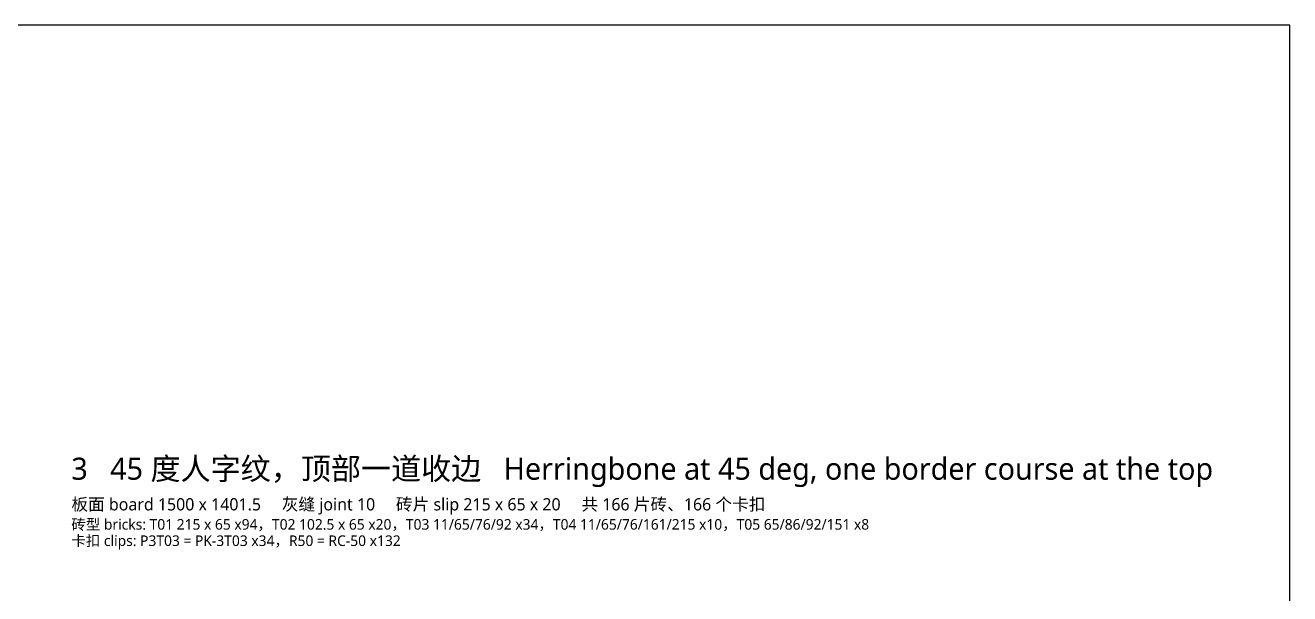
# Model space of a CAD drawing. Header units: millimetres. Extents: x -190 to 8130, y -7782 to 208.
# Drawn here: x 5032 to 8130, y -1185 to 208 of the extents above; entities that cross this region are included whole.
import ezdxf
from ezdxf.enums import TextEntityAlignment as Align

# ---------------------------------------------------------------- set-up
doc = ezdxf.new("R2010")
doc.units = ezdxf.units.MM
doc.layers.add('BORDER', color=7, linetype='Continuous')
doc.layers.add('TITLE', color=7, linetype='Continuous')
doc.styles.add('CN', font='msyh.ttc')

msp = doc.modelspace()

# ---------------------------------------------------------------- linework, layer by layer
at = {"layer": 'BORDER'}
msp.add_lwpolyline([(-190, -7781.5), (8129.51, -7781.5), (8129.51, 207.69), (-190, 207.69)], close=True, dxfattribs=at)

# ---------------------------------------------------------------- texts
at = {"layer": 'TITLE', "style": 'CN'}
for s, height, p in [('3   45 度人字纹，顶部一道收边   Herringbone at 45 deg, one border course at the top', 54, (5145, -922)), ('板面 board 1500 x 1401.5     灰缝 joint 10     砖片 slip 215 x 65 x 20     共 166 片砖、166 个卡扣', 30, (5145, -990)), ('砖型 bricks: T01 215 x 65 x94，T02 102.5 x 65 x20，T03 11/65/76/92 x34，T04 11/65/76/161/215 x10，T05 65/86/92/151 x8', 26, (5145, -1036)), ('卡扣 clips: P3T03 = PK-3T03 x34，R50 = RC-50 x132', 26, (5145, -1076))]:
    msp.add_text(s, height=height, dxfattribs=at).set_placement(p, align=Align.BOTTOM_LEFT)

doc.saveas('drawing.dxf')
